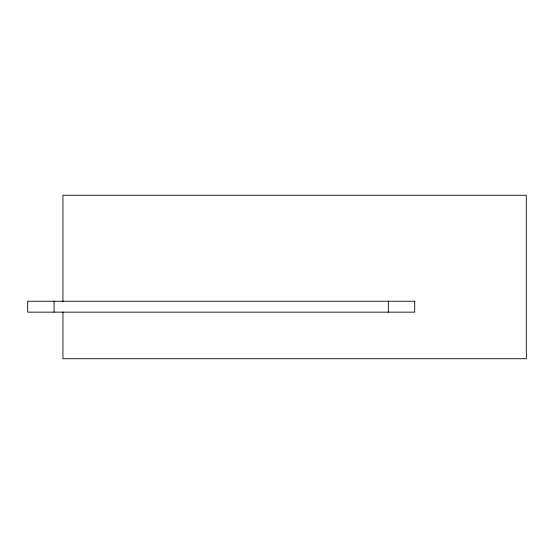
<?xml version="1.0" encoding="UTF-8"?>
<svg xmlns="http://www.w3.org/2000/svg" width="554" height="554" viewBox="0 0 554 554"><rect width="100%" height="100%" fill="white"/><g stroke="black" fill="none" stroke-linecap="round" stroke-linejoin="round"><path stroke-width="0.83" d="M388.34 301.244L388.34 312.151M62.948 301.646L62.948 195.271L526.3 195.271L526.3 358.729L62.948 358.729L62.948 312.027M54.091 301.244L54.091 312.151M414.724 301.244L27.7 301.244L27.7 312.151L414.724 312.151L414.724 301.244"/></g></svg>
